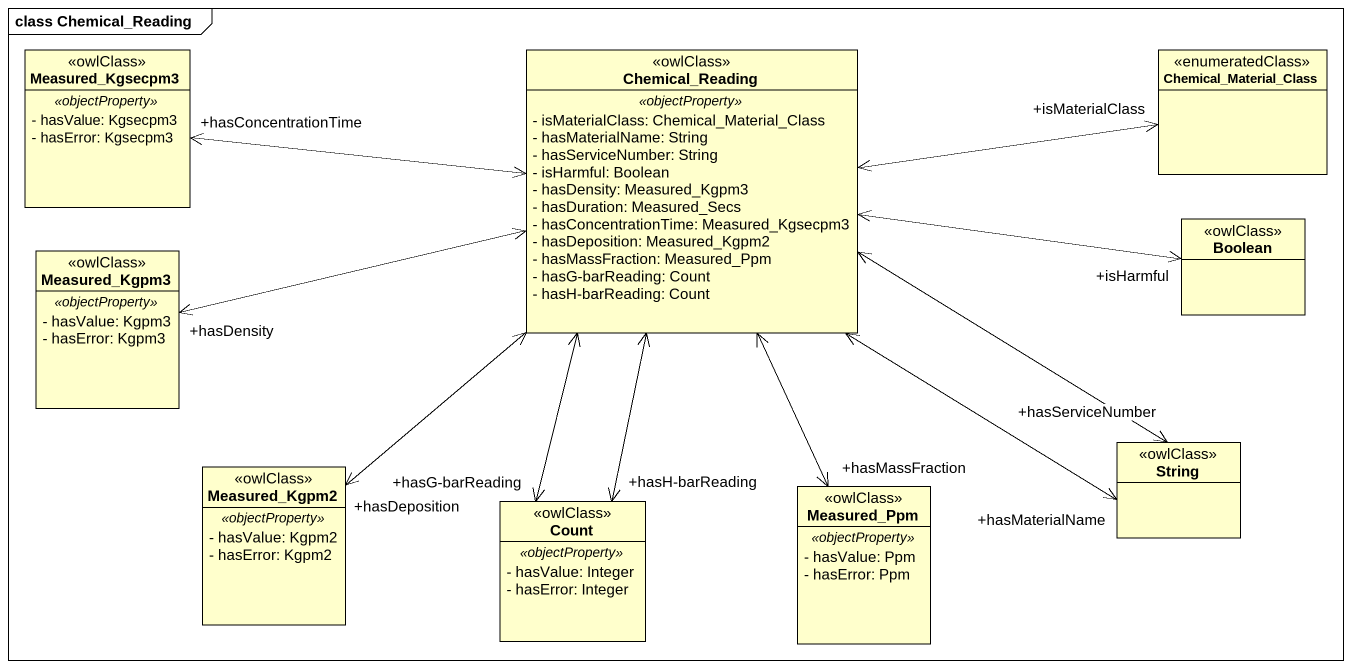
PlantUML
@startuml
mainframe class Chemical_Reading
hide circle
hide empty members
skinparam classAttributeIconSize 0
class Measured_Kgsecpm3 <<owlClass>> {
  .. <<objectProperty>> ..
  - hasValue: Kgsecpm3
  - hasError: Kgsecpm3
}
class Chemical_Reading <<owlClass>> {
  .. <<objectProperty>> ..
  - isMaterialClass: Chemical_Material_Class
  - hasMaterialName: String
  - hasServiceNumber: String
  - isHarmful: Boolean
  - hasDensity: Measured_Kgpm3
  - hasDuration: Measured_Secs
  - hasConcentrationTime: Measured_Kgsecpm3
  - hasDeposition: Measured_Kgpm2
  - hasMassFraction: Measured_Ppm
  - hasG-barReading: Count
  - hasH-barReading: Count
}
class Chemical_Material_Class <<enumeratedClass>>
class Measured_Kgpm3 <<owlClass>> {
  .. <<objectProperty>> ..
  - hasValue: Kgpm3
  - hasError: Kgpm3
}
class Boolean <<owlClass>>
class Measured_Kgpm2 <<owlClass>> {
  .. <<objectProperty>> ..
  - hasValue: Kgpm2
  - hasError: Kgpm2
}
class Count <<owlClass>> {
  .. <<objectProperty>> ..
  - hasValue: Integer
  - hasError: Integer
}
class Measured_Ppm <<owlClass>> {
  .. <<objectProperty>> ..
  - hasValue: Ppm
  - hasError: Ppm
}
class String <<owlClass>>
Chemical_Reading <-left-> "+hasConcentrationTime" Measured_Kgsecpm3
Chemical_Reading <-right-> "+isMaterialClass" Chemical_Material_Class
Chemical_Reading <-left-> "+hasDensity" Measured_Kgpm3
Chemical_Reading <-right-> "+isHarmful" Boolean
Chemical_Reading <--> "+hasDeposition" Measured_Kgpm2
Chemical_Reading <--> "+hasG-barReading" Count
Chemical_Reading <--> "+hasH-barReading" Count
Chemical_Reading <--> "+hasMassFraction" Measured_Ppm
Chemical_Reading <--> "+hasServiceNumber" String
Chemical_Reading <--> "+hasMaterialName" String
@enduml
